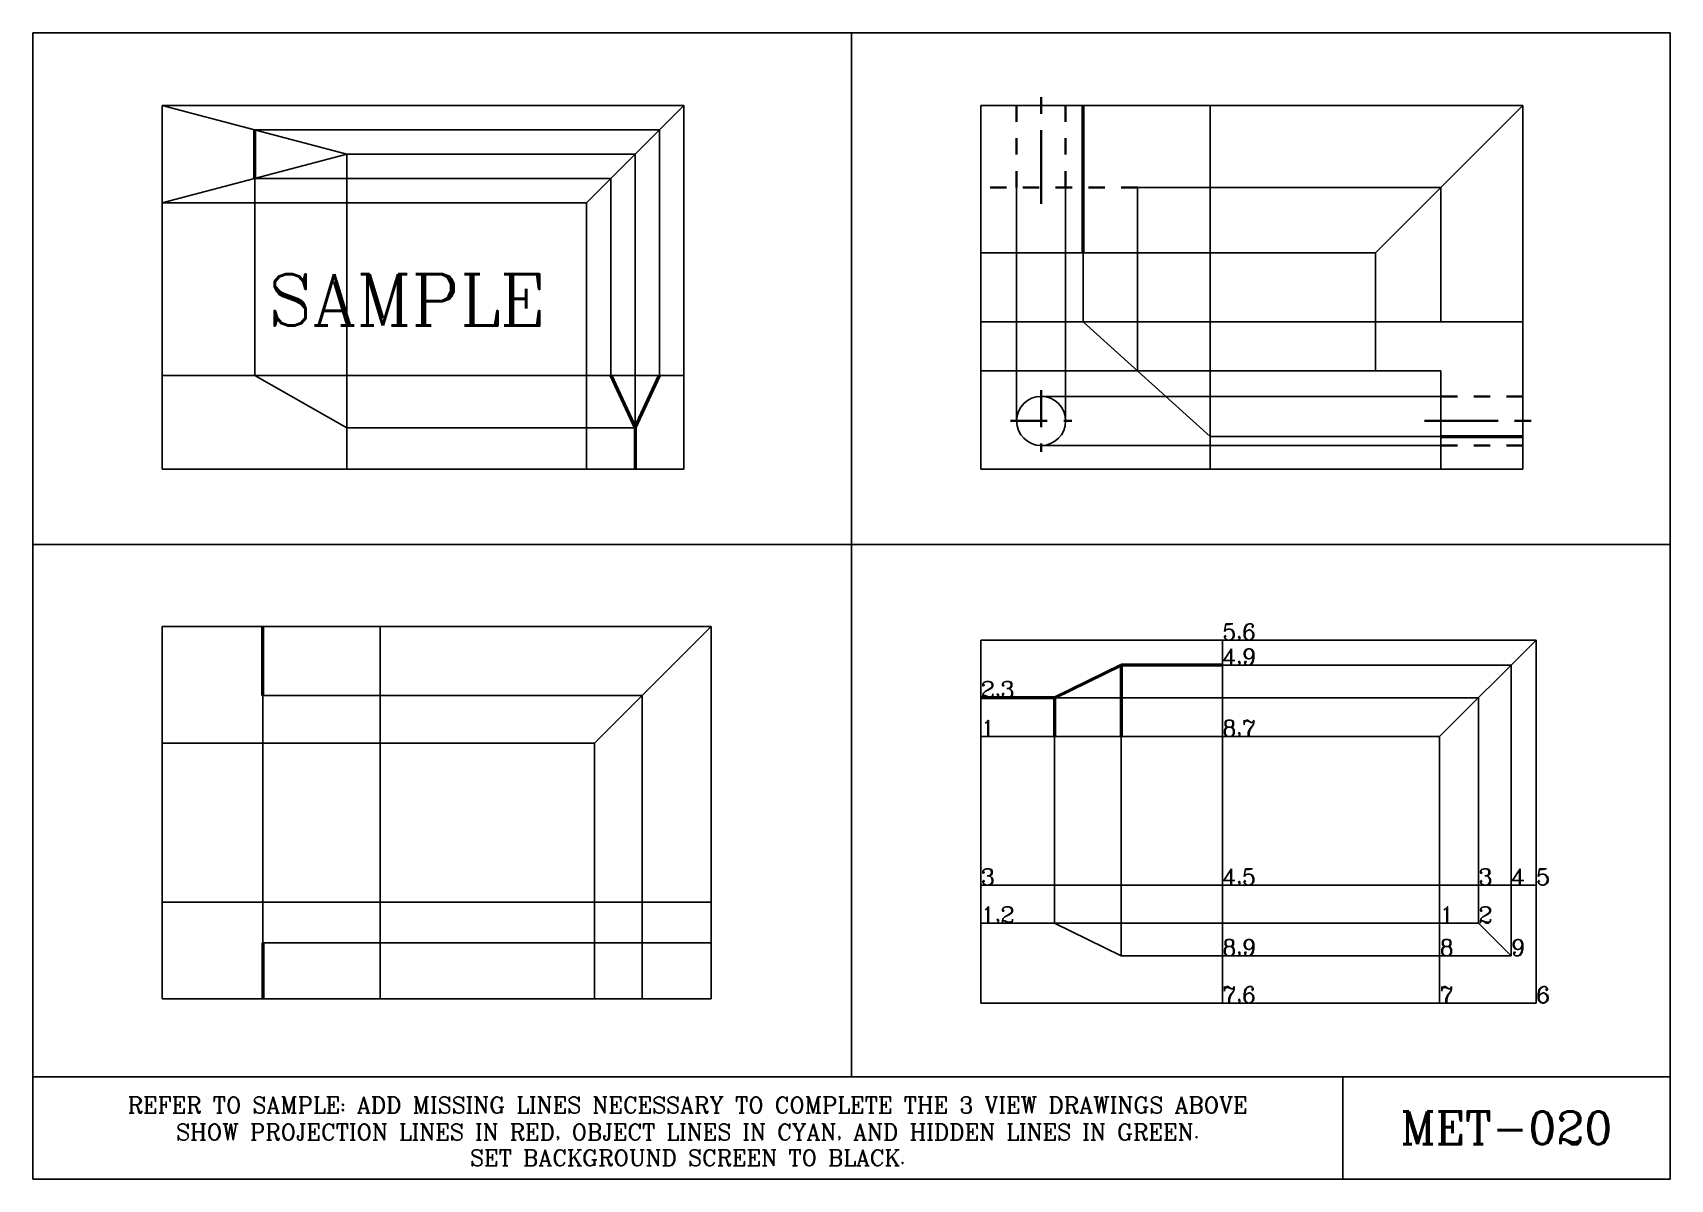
# Model space of a CAD drawing. Extents: x 20.4 to 30.4, y -22.2 to -15.2.
import ezdxf
from ezdxf.enums import TextEntityAlignment as Align

# ---------------------------------------------------------------- set-up
doc = ezdxf.new("R2010")
doc.units = 0
doc.header["$LTSCALE"] = 0.6
doc.header["$MEASUREMENT"] = 0
doc.linetypes.add('CENTER2', pattern=[1.125, 0.75, -0.125, 0.125, -0.125])
doc.linetypes.add('HIDDEN2', pattern=[0.1875, 0.125, -0.0625])
doc.layers.get('0').update_dxf_attribs({"linetype": 'CONTINUOUS'})
for name, color, linetype, lineweight in [('CENTER', 6, 'CENTER2', 35), ('HIDDEN-GREEN', 3, 'HIDDEN2', 35), ('OBJECT-CYAN', 4, 'CONTINUOUS', 50)]:
    doc.layers.add(name, color=color, linetype=linetype, lineweight=lineweight)
doc.layers.add('CONSTRUCTION', color=28, linetype='CONTINUOUS')
doc.layers.add('TEXT', color=1, linetype='CONTINUOUS')
doc.styles.add('ROMANC', font='romanc')

msp = doc.modelspace()

# ---------------------------------------------------------------- linework, layer by layer
for p, q in [((20.373, -15.154), (30.373, -15.154)), ((20.373, -22.154), (20.373, -15.154)), ((25.373, -21.529), (25.373, -15.154)), ((30.373, -22.154), (30.373, -15.154)), ((22.291, -15.895), (21.163, -15.598)), ((21.163, -15.598), (21.163, -16.192)), ((27.563, -15.598), (26.163, -15.598)), ((26.163, -15.598), (26.163, -16.498)), ((27.563, -16.098), (27.563, -15.598)), ((21.163, -16.192), (22.291, -15.895)), ((27.12, -16.098), (27.563, -16.098)), ((27.12, -16.498), (27.12, -16.098)), ((26.163, -16.498), (27.12, -16.498)), ((26.163, -16.919), (26.163, -17.819)), ((26.788, -16.919), (26.163, -16.919)), ((26.788, -16.919), (27.563, -17.619)), ((28.573, -17.219), (28.573, -16.919)), ((29.473, -16.919), (28.573, -16.919)), ((29.473, -17.819), (29.473, -16.919)), ((21.163, -17.246), (21.73, -17.246)), ((21.163, -17.246), (21.163, -17.819)), ((21.73, -17.246), (22.291, -17.567)), ((23.755, -17.246), (24.349, -17.246)), ((23.755, -17.246), (23.755, -17.819)), ((24.349, -17.246), (24.349, -17.819)), ((26.163, -17.219), (27.12, -17.219)), ((28.973, -17.219), (28.573, -17.219)), ((28.973, -17.819), (28.973, -17.219)), ((22.291, -17.567), (22.291, -17.819)), ((27.563, -17.819), (27.563, -17.619)), ((21.163, -17.819), (22.291, -17.819)), ((23.755, -17.819), (24.349, -17.819)), ((26.163, -17.819), (27.563, -17.819)), ((28.973, -17.819), (29.473, -17.819)), ((30.373, -18.279), (20.373, -18.279)), ((21.163, -18.779), (22.494, -18.779)), ((21.163, -18.779), (21.163, -19.492)), ((22.494, -18.779), (22.494, -19.2)), ((26.163, -18.862), (26.163, -19.451)), ((26.163, -18.862), (27.638, -18.862)), ((27.638, -18.862), (27.638, -19.451)), ((21.779, -19.2), (22.494, -19.2)), ((21.779, -19.2), (21.779, -19.492)), ((21.163, -19.492), (21.779, -19.492)), ((26.163, -19.451), (27.638, -19.451)), ((26.163, -20.358), (27.638, -20.358)), ((26.163, -20.358), (26.163, -21.078)), ((26.612, -20.358), (26.612, -20.59)), ((27.021, -20.358), (27.021, -20.79)), ((27.638, -20.358), (27.638, -21.078)), ((29.202, -20.358), (29.554, -20.358)), ((29.202, -20.358), (29.202, -20.59)), ((29.401, -20.358), (29.401, -20.79)), ((29.554, -20.358), (29.554, -21.078)), ((21.163, -20.462), (21.163, -21.052)), ((21.163, -20.462), (21.779, -20.462)), ((21.779, -20.462), (21.779, -20.71)), ((23.803, -20.462), (23.803, -21.052)), ((23.803, -20.462), (24.516, -20.462)), ((24.516, -21.052), (24.516, -20.462)), ((26.163, -20.59), (26.612, -20.59)), ((26.612, -20.59), (27.021, -20.79)), ((28.965, -20.59), (28.965, -21.078)), ((28.965, -20.59), (29.202, -20.59)), ((29.202, -20.59), (29.401, -20.79)), ((21.779, -20.71), (22.494, -20.71)), ((22.494, -20.71), (22.494, -21.052)), ((24.516, -20.71), (24.094, -20.71)), ((24.094, -20.71), (24.094, -21.052)), ((27.021, -20.79), (27.638, -20.79)), ((28.965, -20.79), (29.401, -20.79)), ((21.163, -21.052), (22.494, -21.052)), ((23.803, -21.052), (24.516, -21.052)), ((26.163, -21.078), (27.638, -21.078)), ((28.965, -21.078), (29.554, -21.078)), ((20.373, -21.529), (30.373, -21.529)), ((28.373, -22.154), (28.373, -21.529)), ((20.373, -22.154), (30.373, -22.154)), ((30.373, -22.154), (23.623, -22.154))]:
    msp.add_line(p, q)
msp.add_circle((26.531, -17.524), 0.15)
at = {"layer": 'CENTER'}
for p, q in [((26.531, -16.198), (26.531, -15.498)), ((28.873, -17.524), (29.573, -17.524))]:
    msp.add_line(p, q, dxfattribs=at)
at = {"layer": 'CENTER', "ltscale": 0.5}
for p, q in [((26.531, -17.337), (26.531, -17.712)), ((26.344, -17.524), (26.719, -17.524))]:
    msp.add_line(p, q, dxfattribs=at)
at = {"layer": 'CONSTRUCTION'}
for p, q in [((21.163, -15.598), (24.349, -15.598)), ((23.755, -16.192), (24.349, -15.598)), ((24.349, -17.246), (24.349, -15.598)), ((27.563, -15.598), (29.473, -15.598)), ((28.573, -16.498), (29.473, -15.598)), ((29.473, -15.598), (29.473, -16.919)), ((21.73, -15.747), (24.2, -15.747)), ((24.2, -15.747), (24.2, -17.246)), ((22.291, -15.895), (24.052, -15.895)), ((22.291, -17.567), (22.291, -15.895)), ((24.052, -15.895), (24.052, -17.567)), ((21.73, -17.246), (21.73, -16.043)), ((21.73, -16.043), (23.904, -16.043)), ((23.904, -16.043), (23.904, -17.246)), ((26.381, -17.524), (26.381, -16.098)), ((26.681, -17.524), (26.681, -16.098)), ((27.563, -17.619), (27.563, -16.098)), ((27.563, -16.098), (28.973, -16.098)), ((28.973, -16.098), (28.973, -16.919)), ((21.163, -16.192), (23.755, -16.192)), ((21.163, -17.246), (21.163, -16.192)), ((23.755, -17.246), (23.755, -16.192)), ((26.163, -16.919), (26.163, -16.498)), ((26.788, -16.919), (26.788, -16.498)), ((27.12, -17.219), (27.12, -16.498)), ((27.12, -16.498), (28.573, -16.498)), ((28.573, -16.498), (28.573, -16.919)), ((26.788, -16.919), (28.573, -16.919)), ((21.73, -17.246), (23.755, -17.246)), ((28.573, -17.219), (27.12, -17.219)), ((26.531, -17.374), (28.973, -17.374)), ((22.291, -17.567), (24.052, -17.567)), ((26.531, -17.674), (28.973, -17.674)), ((27.563, -17.619), (28.973, -17.619)), ((22.291, -17.819), (23.755, -17.819)), ((28.973, -17.819), (27.563, -17.819)), ((22.494, -18.779), (24.516, -18.779)), ((23.803, -19.492), (24.516, -18.779)), ((24.516, -18.779), (24.516, -20.462)), ((27.638, -18.862), (29.554, -18.862)), ((28.965, -19.451), (29.554, -18.862)), ((29.554, -18.862), (29.554, -20.358)), ((27.021, -20.358), (27.021, -19.015)), ((29.401, -19.015), (27.638, -19.015)), ((29.401, -20.358), (29.401, -19.015)), ((22.494, -20.71), (22.494, -19.2)), ((22.494, -19.2), (24.094, -19.2)), ((24.094, -19.2), (24.094, -20.71)), ((29.202, -19.214), (26.163, -19.214)), ((26.612, -20.358), (26.612, -19.214)), ((29.202, -20.358), (29.202, -19.214)), ((21.163, -20.462), (21.163, -19.492)), ((21.779, -20.462), (21.779, -19.492)), ((21.779, -19.492), (23.803, -19.492)), ((23.803, -19.492), (23.803, -20.462)), ((26.163, -19.451), (26.163, -20.358)), ((27.638, -20.358), (27.638, -19.451)), ((27.638, -19.451), (28.965, -19.451)), ((28.965, -19.451), (28.965, -20.59)), ((27.638, -20.358), (29.202, -20.358)), ((21.779, -20.462), (23.803, -20.462)), ((26.612, -20.59), (28.965, -20.59)), ((22.494, -20.71), (24.094, -20.71)), ((27.638, -20.79), (28.965, -20.79)), ((22.494, -21.052), (23.803, -21.052)), ((27.638, -21.078), (28.965, -21.078))]:
    msp.add_line(p, q, dxfattribs=at)
at = {"layer": 'HIDDEN-GREEN'}
for p, q in [((26.381, -16.098), (26.381, -15.598)), ((26.681, -16.098), (26.681, -15.598)), ((27.12, -16.098), (26.163, -16.098)), ((28.973, -17.374), (29.473, -17.374)), ((28.973, -17.674), (29.473, -17.674))]:
    msp.add_line(p, q, dxfattribs=at)
at = {"layer": 'OBJECT-CYAN'}
for p, q in [((26.788, -16.498), (26.788, -15.598)), ((21.73, -16.043), (21.73, -15.747)), ((23.904, -17.246), (24.052, -17.567)), ((24.052, -17.567), (24.2, -17.246)), ((24.052, -17.567), (24.052, -17.819)), ((28.973, -17.619), (29.473, -17.619)), ((21.779, -19.2), (21.779, -18.779)), ((27.021, -19.015), (26.612, -19.214)), ((27.638, -19.015), (27.021, -19.015)), ((27.021, -19.015), (27.021, -19.451)), ((26.612, -19.214), (26.163, -19.214)), ((26.612, -19.214), (26.612, -19.451)), ((21.779, -20.71), (21.779, -21.052))]:
    msp.add_line(p, q, dxfattribs=at)

# ---------------------------------------------------------------- texts
at = {"style": 'ROMANC'}
for s, height, p in [('REFER TO SAMPLE: ADD MISSING LINES NECESSARY TO COMPLETE THE 3 VIEW DRAWINGS ABOVE', 0.09924, (24.373, -21.701)), ('MET-020', 0.2, (29.373, -21.84)), ('SHOW PROJECTION LINES IN RED, OBJECT LINES IN CYAN, AND HIDDEN LINES IN GREEN.', 0.09924, (24.373, -21.866)), ('SET BACKGROUND SCREEN TO BLACK.', 0.09924, (24.373, -22.023))]:
    msp.add_text(s, height=height, dxfattribs=at).set_placement(p, align=Align.MIDDLE)
at = {"color": 18, "true_color": 0x030303}
msp.add_text('FALL 2025', height=0.001, dxfattribs=at).set_placement((20.373, -22.154))
at = {"layer": 'TEXT', "style": 'ROMANC'}
for s, height, p in [('SAMPLE', 0.3141, (21.811, -16.942)), ('5,6', 0.1, (27.638, -18.862)), ('4,9', 0.1, (27.638, -19.015)), ('2,3', 0.1, (26.163, -19.214)), ('1', 0.1, (26.163, -19.451)), ('8,7', 0.1, (27.638, -19.451)), ('3', 0.1, (26.163, -20.358)), ('4,5', 0.1, (27.638, -20.358)), ('3', 0.1, (29.202, -20.358)), ('4', 0.1, (29.401, -20.358)), ('5', 0.1, (29.554, -20.358)), ('1,2', 0.1, (26.163, -20.59)), ('1', 0.1, (28.965, -20.59)), ('2', 0.1, (29.202, -20.59)), ('8,9', 0.1, (27.638, -20.79)), ('8', 0.1, (28.965, -20.79)), ('9', 0.1, (29.401, -20.79)), ('7,6', 0.1, (27.638, -21.078)), ('7', 0.1, (28.965, -21.078)), ('6', 0.1, (29.554, -21.078))]:
    msp.add_text(s, height=height, dxfattribs=at).set_placement(p)

doc.saveas('drawing.dxf')
